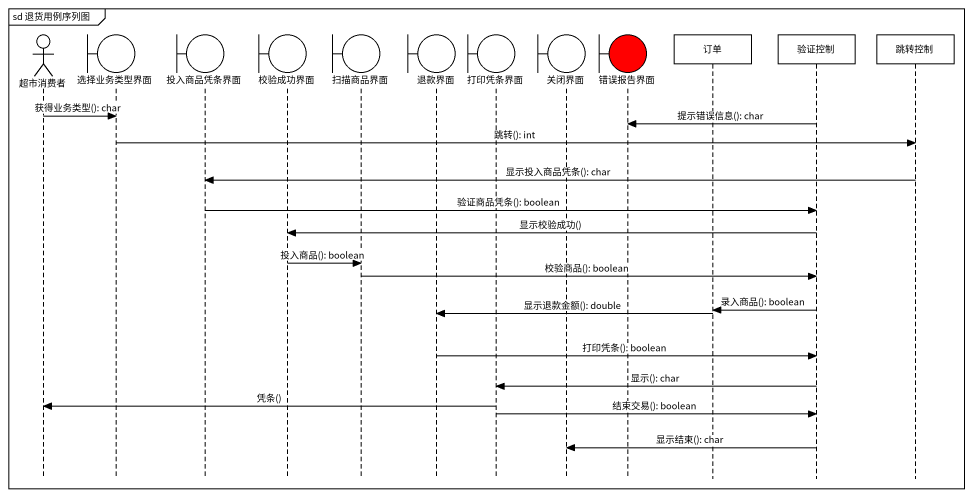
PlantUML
@startuml
mainframe sd 退货用例序列图
hide footbox
actor 超市消费者
boundary 选择业务类型界面
boundary 投入商品凭条界面
boundary 校验成功界面
boundary 扫描商品界面
boundary 退款界面
boundary 打印凭条界面
boundary 关闭界面
boundary 错误报告界面 #FF0000
participant 订单
participant 验证控制
participant 跳转控制

超市消费者 -> 选择业务类型界面 : 获得业务类型(): char
验证控制 -> 错误报告界面 : 提示错误信息(): char
选择业务类型界面 -> 跳转控制 : 跳转(): int
跳转控制 -> 投入商品凭条界面 : 显示投入商品凭条(): char
投入商品凭条界面 -> 验证控制 : 验证商品凭条(): boolean
验证控制 -> 校验成功界面 : 显示校验成功()
校验成功界面 -> 扫描商品界面 : 投入商品(): boolean
扫描商品界面 -> 验证控制 : 校验商品(): boolean
验证控制 -> 订单 : 录入商品(): boolean
订单 -> 退款界面 : 显示退款金额(): double
退款界面 -> 验证控制 : 打印凭条(): boolean
验证控制 -> 打印凭条界面 : 显示(): char
打印凭条界面 -> 超市消费者 : 凭条()
打印凭条界面 -> 验证控制 : 结束交易(): boolean
验证控制 -> 关闭界面 : 显示结束(): char
@enduml
